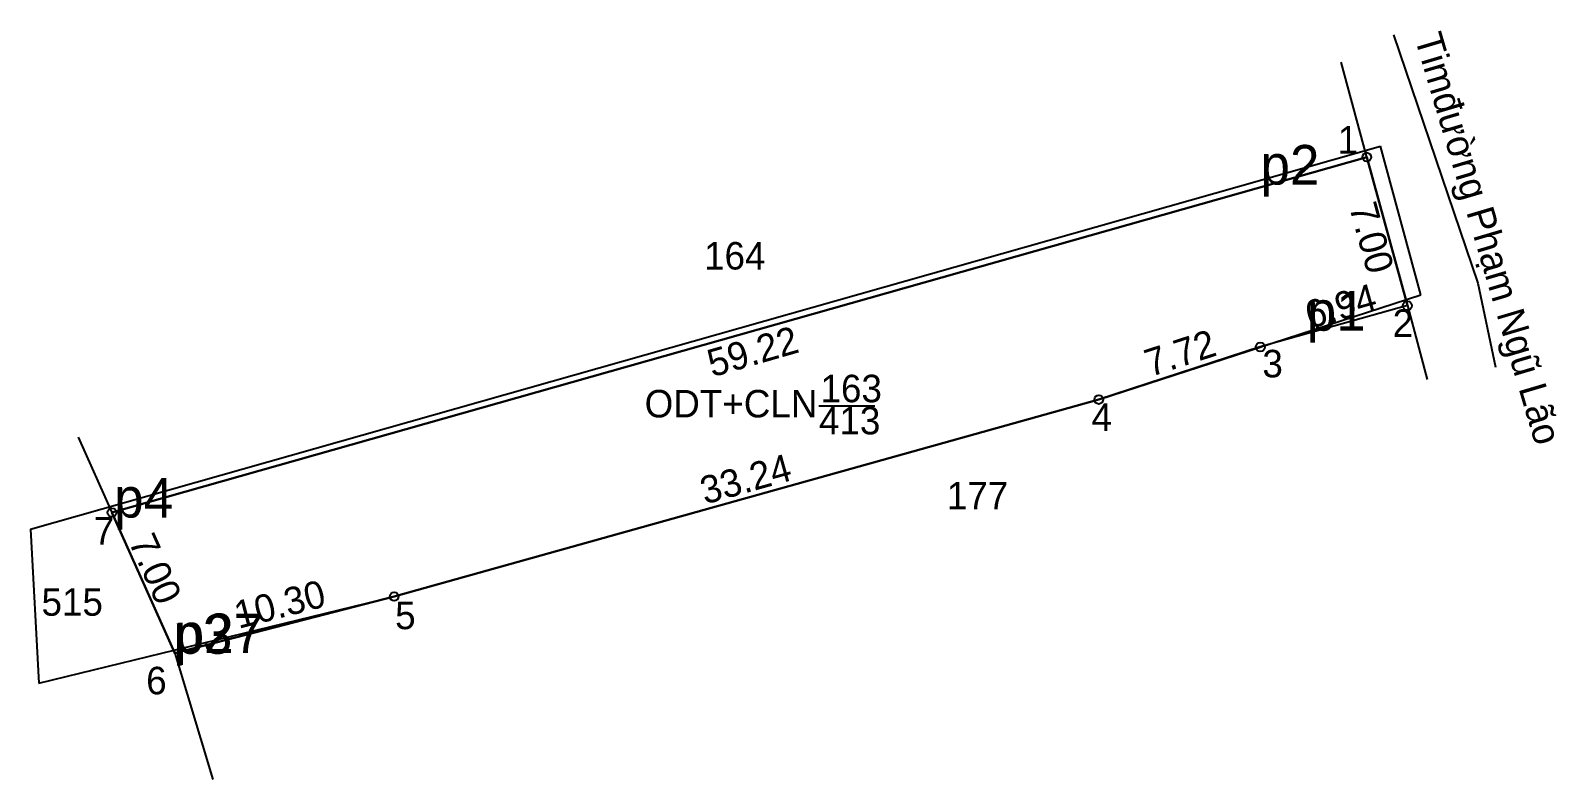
# Model space of a CAD drawing. Extents: x 550920 to 551535, y 1839316 to 1839468.
# Drawn here: x 551206.3 to 551275.7, y 1839356.1 to 1839390.1 of the extents above; entities that cross this region are included whole.
import ezdxf

# ---------------------------------------------------------------- set-up
doc = ezdxf.new("R2010")
doc.units = 0
for name, color, linetype in [('Level 1', 7, 'Continuous'), ('Level 10', 7, 'Continuous'), ('Level 12', 7, 'Continuous'), ('Level 13', 7, 'Continuous'), ('Level 22', 7, 'Continuous'), ('Level 3', 7, 'Continuous'), ('Level 32', 7, 'Continuous'), ('Level 36', 7, 'Continuous'), ('Level 4', 7, 'Continuous'), ('Level 63', 7, 'Continuous'), ('Level 7', 7, 'Continuous')]:
    doc.layers.add(name, color=color, linetype=linetype)

msp = doc.modelspace()

# ---------------------------------------------------------------- linework, layer by layer
at = {"layer": 'Level 1'}
for p, q in [((551206.34, 1839367.44), (551267.67, 1839384.85)), ((551269.5, 1839378.09), (551267.67, 1839384.85)), ((551206.34, 1839367.44), (551206.72, 1839360.45))]:
    msp.add_line(p, q, dxfattribs=at)
msp.add_lwpolyline([(551267.05, 1839384.35), (551268.89, 1839377.6), (551262.21, 1839375.72), (551254.87, 1839373.33), (551222.86, 1839364.38), (551212.89, 1839361.81), (551210.04, 1839368.2)], close=True, dxfattribs=at)
msp.add_lwpolyline([(551206.72, 1839360.45), (551222.86, 1839364.38), (551254.87, 1839373.33), (551269.5, 1839378.09)], dxfattribs=at)
at = {"layer": 'Level 10'}
for p, q in [((551267.05, 1839384.35), (551210.04, 1839368.2)), ((551268.89, 1839377.6), (551262.21, 1839375.72)), ((551210.04, 1839368.2), (551212.89, 1839361.81)), ((551212.89, 1839361.81), (551222.86, 1839364.38)), ((551212.89, 1839361.81), (551214.62, 1839356.07))]:
    msp.add_line(p, q, dxfattribs=at)
at = {"layer": 'Level 22'}
for points in [[(551267.05, 1839384.35), (551265.88, 1839388.66)], [(551268.89, 1839377.6), (551267.05, 1839384.35)], [(551222.86, 1839364.38), (551254.87, 1839373.33), (551262.25, 1839375.73)]]:
    msp.add_lwpolyline(points, dxfattribs=at)
at = {"layer": 'Level 3'}
msp.add_line((551208.51, 1839371.62), (551210.04, 1839368.2), dxfattribs=at)
at = {"layer": 'Level 32'}
msp.add_line((551268.89, 1839377.6), (551269.79, 1839374.24), dxfattribs=at)
at = {"layer": 'Level 36'}
msp.add_line((551242.15, 1839373.04), (551244.7, 1839373.04), dxfattribs=at)
for centre in [(551267.05, 1839384.35), (551268.89, 1839377.6), (551262.21, 1839375.72), (551254.87, 1839373.33), (551210.04, 1839368.2), (551222.86, 1839364.38)]:
    msp.add_circle(centre, 0.2, dxfattribs=at)
at = {"layer": 'Level 4'}
msp.add_line((551268.26, 1839389.9), (551272.1, 1839378.62), dxfattribs=at)
msp.add_lwpolyline([(551272.1, 1839378.62), (551272.89, 1839374.8)], dxfattribs=at)
at = {"layer": 'Level 7'}
for p, q in [((551262.264, 1839383.023), (551262.264, 1839383.023)), ((551264.324, 1839376.463), (551264.324, 1839376.463)), ((551210.143, 1839367.973), (551210.143, 1839367.973)), ((551212.83, 1839361.781), (551212.83, 1839361.781)), ((551212.894, 1839361.808), (551212.894, 1839361.808))]:
    msp.add_line(p, q, dxfattribs=at)

# ---------------------------------------------------------------- texts
at = {"layer": 'Level 1'}
for s, p in [('163', (551242.23, 1839373.21)), ('ODT+CLN', (551234.24, 1839372.52)), ('413', (551242.16, 1839371.75))]:
    msp.add_text(s, height=1.25, dxfattribs=at).set_placement(p)
at = {"layer": 'Level 12'}
for s, p in [('p2', (551262.22, 1839383.1)), ('p1', (551264.32, 1839376.46)), ('p4', (551210.14, 1839367.97)), ('p3', (551212.83, 1839361.78)), ('p27', (551212.89, 1839361.81))]:
    msp.add_text(s, height=1.8, dxfattribs=at).set_placement(p)
at = {"layer": 'Level 13'}
for s, p in [('164', (551236.94, 1839379.24)), ('177', (551247.97, 1839368.34)), ('515', (551206.84, 1839363.51))]:
    msp.add_text(s, height=1.25, dxfattribs=at).set_placement(p)
at = {"layer": 'Level 4'}
msp.add_text('Timđường Phạm Ngũ Lão', height=1.24998, rotation=286.51894, dxfattribs=at).set_placement((551269.21, 1839389.78))
at = {"layer": 'Level 63'}
for s, p in [(' 1', (551265.26, 1839384.51)), (' 2', (551267.76, 1839376.18)), (' 3', (551261.84, 1839374.34)), (' 4', (551254.08, 1839371.91)), (' 7', (551208.75, 1839366.74)), (' 5', (551222.44, 1839362.9)), (' 6', (551211.13, 1839359.94))]:
    msp.add_text(s, height=1.25, dxfattribs=at).set_placement(p)
for s, height, rotation, p in [('7.00', 1.25, 285.24794, (551266.24, 1839382.1)), ('6.94', 1.25, 15.71857, (551264.46, 1839376.54)), ('59.22', 1.25, 16.05703, (551237.31, 1839374.34)), ('7.72', 1.25, 18.03593, (551257.21, 1839374.35)), ('33.24', 1.2499, 15.621, (551236.98, 1839368.56)), ('7.00', 1.25, 294.05735, (551210.78, 1839366.88)), ('10.30', 1.2499, 14.45465, (551215.79, 1839362.91))]:
    msp.add_text(s, height=height, rotation=rotation, dxfattribs=at).set_placement(p)

doc.saveas('drawing.dxf')
